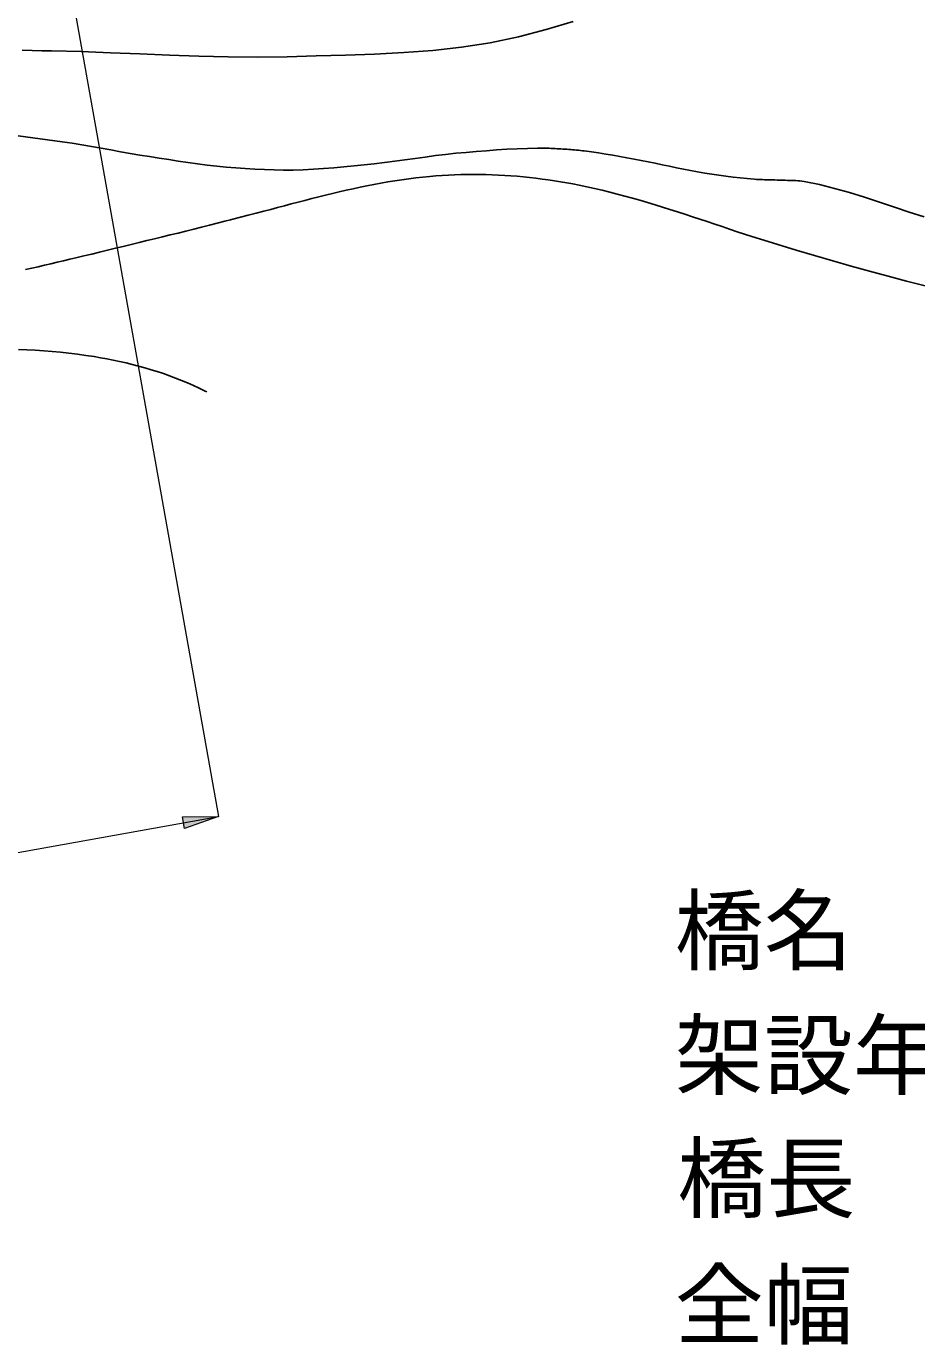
# Model space of a CAD drawing. Units: millimetres, scale not verified. Extents: x 40004 to 680061, y 20002 to 380034.
# Drawn here: x 250192 to 275172, y 243610 to 280587 of the extents above; entities that cross this region are included whole.
import ezdxf
from ezdxf.enums import TextEntityAlignment as Align

# ---------------------------------------------------------------- set-up
doc = ezdxf.new("R2010")
doc.units = ezdxf.units.MM
doc.header["$LTSCALE"] = 1000.09
doc.layers.add('M-BGD', color=7, linetype='Continuous', lineweight=25)
doc.layers.add('M-STR-HTXT', color=7, linetype='Continuous', lineweight=13)
doc.styles.add('ＭＳ ゴシック', font='')
doc.styles.get('ＭＳ ゴシック').set_extended_font_data('MS Gothic')

msp = doc.modelspace()

# ---------------------------------------------------------------- hatches: boundary and pattern name
at = {"layer": 'M-STR-HTXT'}
msp.add_hatch(color=256, dxfattribs=at).paths.add_polyline_path([(255585, 258422), (254630, 258083), (254571, 258411)])

# ---------------------------------------------------------------- linework, layer by layer
at = {"layer": 'M-BGD'}
for p, q in [((265539, 280722), (264775, 280495)), ((264004, 280295), (263208, 280129)), ((264775, 280495), (264004, 280295)), ((262404, 280005), (261594, 279914)), ((263208, 280129), (262404, 280005)), ((250351, 279910), (250076, 279916)), ((250625, 279905), (250351, 279910)), ((250899, 279900), (250625, 279905)), ((251726, 279878), (250899, 279900)), ((252553, 279847), (251726, 279878)), ((253379, 279812), (252553, 279847)), ((254206, 279777), (253379, 279812)), ((255032, 279747), (254206, 279777)), ((255859, 279728), (255032, 279747)), ((256685, 279722), (255859, 279728)), ((257512, 279736), (256685, 279722)), ((258327, 279759), (257512, 279736)), ((259145, 279781), (258327, 279759)), ((259963, 279809), (259145, 279781)), ((260780, 279852), (259963, 279809)), ((261594, 279914), (260780, 279852)), ((250376, 277460), (249550, 277570)), ((251200, 277349), (250376, 277460)), ((251474, 277310), (251200, 277349)), ((251747, 277267), (251474, 277310)), ((252019, 277220), (251747, 277267)), ((252291, 277170), (252019, 277220)), ((252563, 277120), (252291, 277170)), ((252835, 277071), (252563, 277120)), ((253107, 277023), (252835, 277071)), ((253380, 276978), (253107, 277023)), ((253648, 276935), (253380, 276978)), ((261669, 276961), (261383, 276922)), ((261955, 276996), (261669, 276961)), ((262242, 277026), (261955, 276996)), ((262528, 277052), (262242, 277026)), ((262814, 277077), (262528, 277052)), ((263101, 277100), (262814, 277077)), ((263388, 277120), (263101, 277100)), ((263675, 277138), (263388, 277120)), ((263962, 277152), (263675, 277138)), ((264249, 277164), (263962, 277152)), ((264536, 277171), (264249, 277164)), ((264591, 277172), (264536, 277171)), ((264645, 277172), (264591, 277172)), ((264700, 277171), (264645, 277172)), ((264755, 277169), (264700, 277171)), ((264810, 277168), (264755, 277169)), ((264864, 277166), (264810, 277168)), ((264919, 277163), (264864, 277166)), ((264974, 277161), (264919, 277163)), ((265028, 277159), (264974, 277161)), ((265083, 277156), (265028, 277159)), ((265138, 277153), (265083, 277156)), ((265192, 277150), (265138, 277153)), ((265247, 277147), (265192, 277150)), ((265302, 277143), (265247, 277147)), ((265356, 277139), (265302, 277143)), ((265411, 277135), (265356, 277139)), ((265466, 277131), (265411, 277135)), ((265520, 277127), (265466, 277131)), ((265575, 277122), (265520, 277127)), ((265629, 277117), (265575, 277122)), ((265684, 277112), (265629, 277117)), ((265738, 277107), (265684, 277112)), ((265793, 277100), (265738, 277107)), ((265847, 277094), (265793, 277100)), ((266047, 277066), (265847, 277094)), ((266247, 277036), (266047, 277066)), ((266447, 277004), (266247, 277036)), ((266646, 276970), (266447, 277004)), ((266845, 276935), (266646, 276970)), ((253917, 276892), (253648, 276935)), ((254185, 276849), (253917, 276892)), ((254454, 276807), (254185, 276849)), ((254723, 276767), (254454, 276807)), ((254992, 276730), (254723, 276767)), ((255262, 276696), (254992, 276730)), ((255532, 276667), (255262, 276696)), ((255800, 276642), (255532, 276667)), ((256068, 276619), (255800, 276642)), ((256336, 276599), (256068, 276619)), ((256604, 276582), (256336, 276599)), ((258533, 276596), (258248, 276577)), ((258818, 276619), (258533, 276596)), ((259102, 276646), (258818, 276619)), ((259386, 276675), (259102, 276646)), ((259670, 276704), (259386, 276675)), ((259954, 276734), (259670, 276704)), ((260241, 276766), (259954, 276734)), ((260527, 276803), (260241, 276766)), ((260812, 276842), (260527, 276803)), ((261098, 276882), (260812, 276842)), ((261383, 276922), (261098, 276882)), ((267044, 276900), (266845, 276935)), ((267243, 276863), (267044, 276900)), ((267442, 276826), (267243, 276863)), ((267640, 276788), (267442, 276826)), ((267838, 276747), (267640, 276788)), ((268036, 276705), (267838, 276747)), ((268234, 276662), (268036, 276705)), ((268432, 276619), (268234, 276662)), ((268630, 276578), (268432, 276619)), ((256872, 276568), (256604, 276582)), ((257141, 276559), (256872, 276568)), ((257410, 276555), (257141, 276559)), ((257678, 276556), (257410, 276555)), ((257963, 276563), (257678, 276556)), ((258248, 276577), (257963, 276563)), ((260332, 276222), (260137, 276188)), ((260528, 276254), (260332, 276222)), ((260724, 276284), (260528, 276254)), ((260920, 276312), (260724, 276284)), ((261116, 276338), (260920, 276312)), ((261312, 276361), (261116, 276338)), ((261509, 276380), (261312, 276361)), ((261684, 276395), (261509, 276380)), ((261859, 276407), (261684, 276395)), ((262034, 276417), (261859, 276407)), ((262209, 276425), (262034, 276417)), ((262384, 276430), (262209, 276425)), ((262560, 276433), (262384, 276430)), ((262735, 276434), (262560, 276433)), ((262910, 276433), (262735, 276434)), ((263086, 276430), (262910, 276433)), ((263262, 276425), (263086, 276430)), ((263438, 276417), (263262, 276425)), ((263613, 276407), (263438, 276417)), ((263789, 276395), (263613, 276407)), ((263964, 276381), (263789, 276395)), ((264139, 276365), (263964, 276381)), ((264314, 276347), (264139, 276365)), ((264488, 276327), (264314, 276347)), ((264663, 276305), (264488, 276327)), ((264837, 276281), (264663, 276305)), ((265011, 276255), (264837, 276281)), ((265184, 276227), (265011, 276255)), ((265357, 276198), (265184, 276227)), ((268828, 276540), (268630, 276578)), ((269028, 276505), (268828, 276540)), ((269226, 276472), (269028, 276505)), ((269424, 276442), (269226, 276472)), ((269622, 276413), (269424, 276442)), ((269821, 276386), (269622, 276413)), ((270020, 276361), (269821, 276386)), ((270219, 276338), (270020, 276361)), ((270419, 276317), (270219, 276338)), ((270619, 276299), (270419, 276317)), ((270676, 276295), (270619, 276299)), ((270734, 276292), (270676, 276295)), ((270792, 276289), (270734, 276292)), ((270850, 276288), (270792, 276289)), ((270907, 276286), (270850, 276288)), ((270965, 276285), (270907, 276286)), ((271023, 276283), (270965, 276285)), ((271081, 276282), (271023, 276283)), ((271139, 276280), (271081, 276282)), ((271197, 276278), (271139, 276280)), ((271255, 276277), (271197, 276278)), ((271313, 276275), (271255, 276277)), ((271371, 276274), (271313, 276275)), ((271429, 276272), (271371, 276274)), ((271487, 276270), (271429, 276272)), ((271545, 276267), (271487, 276270)), ((271604, 276265), (271545, 276267)), ((271662, 276263), (271604, 276265)), ((271721, 276261), (271662, 276263)), ((271780, 276259), (271721, 276261)), ((271838, 276256), (271780, 276259)), ((271897, 276251), (271838, 276256)), ((271955, 276244), (271897, 276251)), ((272013, 276235), (271955, 276244)), ((272443, 276148), (272013, 276235)), ((258780, 275896), (258587, 275849)), ((258973, 275942), (258780, 275896)), ((259166, 275988), (258973, 275942)), ((259360, 276032), (259166, 275988)), ((259554, 276074), (259360, 276032)), ((259748, 276115), (259554, 276074)), ((259943, 276152), (259748, 276115)), ((260137, 276188), (259943, 276152)), ((265530, 276166), (265357, 276198)), ((265702, 276132), (265530, 276166)), ((265918, 276087), (265702, 276132)), ((266132, 276039), (265918, 276087)), ((266346, 275989), (266132, 276039)), ((266560, 275936), (266346, 275989)), ((266773, 275882), (266560, 275936)), ((266986, 275825), (266773, 275882)), ((272869, 276043), (272443, 276148)), ((273291, 275925), (272869, 276043)), ((273711, 275796), (273291, 275925)), ((257242, 275502), (257050, 275452)), ((257433, 275553), (257242, 275502)), ((257625, 275605), (257433, 275553)), ((257817, 275655), (257625, 275605)), ((258009, 275705), (257817, 275655)), ((258202, 275754), (258009, 275705)), ((258394, 275802), (258202, 275754)), ((258587, 275849), (258394, 275802)), ((267198, 275767), (266986, 275825)), ((267410, 275708), (267198, 275767)), ((267621, 275647), (267410, 275708)), ((267832, 275584), (267621, 275647)), ((268042, 275518), (267832, 275584)), ((268251, 275452), (268042, 275518)), ((274130, 275659), (273711, 275796)), ((274547, 275519), (274130, 275659)), ((274964, 275378), (274547, 275519)), ((255764, 275120), (255545, 275064)), ((255918, 275159), (255764, 275120)), ((255983, 275176), (255918, 275159)), ((256202, 275232), (255983, 275176)), ((256420, 275289), (256202, 275232)), ((256639, 275345), (256420, 275289)), ((256858, 275402), (256639, 275345)), ((257050, 275452), (256858, 275402)), ((268461, 275384), (268251, 275452)), ((268670, 275316), (268461, 275384)), ((268879, 275247), (268670, 275316)), ((269088, 275179), (268879, 275247)), ((269298, 275110), (269088, 275179)), ((269506, 275041), (269298, 275110)), ((275381, 275240), (274964, 275378)), ((254450, 274790), (254231, 274737)), ((254669, 274845), (254450, 274790)), ((254888, 274899), (254669, 274845)), ((255107, 274954), (254888, 274899)), ((255326, 275009), (255107, 274954)), ((255545, 275064), (255326, 275009)), ((269715, 274970), (269506, 275041)), ((269923, 274899), (269715, 274970)), ((269925, 274898), (269923, 274899)), ((270132, 274828), (269925, 274898)), ((270341, 274759), (270132, 274828)), ((270550, 274691), (270341, 274759)), ((252911, 274415), (252690, 274361)), ((253132, 274469), (252911, 274415)), ((253353, 274522), (253132, 274469)), ((253573, 274576), (253353, 274522)), ((253792, 274629), (253573, 274576)), ((254011, 274683), (253792, 274629)), ((254231, 274737), (254011, 274683)), ((270760, 274624), (270550, 274691)), ((271274, 274467), (270760, 274624)), ((271788, 274312), (271274, 274467)), ((251231, 274012), (251055, 273970)), ((251408, 274054), (251231, 274012)), ((251584, 274096), (251408, 274054)), ((251806, 274149), (251584, 274096)), ((252027, 274201), (251806, 274149)), ((252248, 274254), (252027, 274201)), ((252469, 274308), (252248, 274254)), ((252690, 274361), (252469, 274308)), ((272303, 274160), (271788, 274312)), ((272819, 274010), (272303, 274160)), ((273336, 273863), (272819, 274010)), ((250347, 273808), (250170, 273771)), ((250525, 273846), (250347, 273808)), ((250702, 273886), (250525, 273846)), ((250878, 273928), (250702, 273886)), ((251055, 273970), (250878, 273928)), ((273854, 273720), (273336, 273863)), ((274372, 273580), (273854, 273720)), ((274892, 273444), (274372, 273580)), ((275413, 273312), (274892, 273444)), ((250205, 271515), (249969, 271524)), ((250442, 271503), (250205, 271515)), ((250679, 271488), (250442, 271503)), ((250916, 271469), (250679, 271488)), ((251152, 271446), (250916, 271469)), ((251388, 271421), (251152, 271446)), ((251624, 271392), (251388, 271421)), ((251859, 271359), (251624, 271392)), ((252094, 271323), (251859, 271359)), ((252274, 271293), (252094, 271323)), ((252453, 271260), (252274, 271293)), ((252632, 271225), (252453, 271260)), ((252810, 271187), (252632, 271225)), ((252988, 271147), (252810, 271187)), ((253165, 271104), (252988, 271147)), ((253342, 271057), (253165, 271104)), ((253517, 271008), (253342, 271057)), ((253691, 270956), (253517, 271008)), ((253865, 270902), (253691, 270956)), ((254038, 270846), (253865, 270902)), ((254209, 270786), (254038, 270846)), ((254380, 270723), (254209, 270786)), ((254549, 270657), (254380, 270723)), ((254717, 270588), (254549, 270657)), ((254883, 270514), (254717, 270588)), ((255045, 270437), (254883, 270514)), ((255206, 270356), (255045, 270437)), ((255252, 270332), (255206, 270356))]:
    msp.add_line(p, q, dxfattribs=at)
for radius, end in [(596250, 104.85187), (596050, 104.77919)]:
    msp.add_arc((318977, -296614), radius, 88.80875, end, dxfattribs=at)
msp.add_open_spline([(176274, 255268), (179402, 257924), (182478, 260643), (185657, 263238), (187809, 264995), (189893, 266856), (192214, 268382), (193236, 269054), (194324, 269626), (195436, 270134), (196608, 270669), (197978, 270783), (199054, 271491), (200212, 272252), (200896, 273571), (201937, 274487), (203029, 275448), (204143, 276431), (205442, 277087), (206761, 277754), (208219, 278168), (209681, 278387), (211526, 278664), (213413, 278444), (215277, 278387), (217126, 278331), (218988, 277768), (220817, 278048), (222173, 278256), (223433, 278906), (224661, 279518), (226411, 280389), (227907, 281711), (229635, 282627), (231200, 283456), (232820, 284202), (234496, 284775), (236278, 285384), (238127, 285795), (239980, 286131), (242537, 286595), (245160, 286607), (247724, 287036), (250862, 287560), (254022, 288094), (257051, 289071), (258810, 289638), (260552, 290326), (262138, 291275), (262727, 291628), (263231, 292106), (263751, 292553)], degree=3, knots=[0, 0, 0, 0, 1, 1, 1, 2, 2, 2, 3, 3, 3, 4, 4, 4, 5, 5, 5, 6, 6, 6, 7, 7, 7, 8, 8, 8, 9, 9, 9, 10, 10, 10, 11, 11, 11, 12, 12, 12, 13, 13, 13, 14, 14, 14, 15, 15, 15, 16, 16, 16, 17, 17, 17, 17], dxfattribs=at)
at = {"layer": 'M-STR-HTXT'}
for p in [(250057, 289383), (174531, 243951)]:
    msp.add_line(p, (255585, 258422), dxfattribs=at)
msp.add_lwpolyline([(255585, 258422), (254630, 258083), (254571, 258411)], close=True, dxfattribs=at)

# ---------------------------------------------------------------- texts
at = {"layer": 'M-STR-HTXT', "style": 'ＭＳ ゴシック'}
for s, p in [('橋名', (268386, 253761)), ('架設年月', (268386, 250261)), ('橋長', (268454, 246812)), ('全幅', (268386, 243260))]:
    msp.add_text(s, height=1833, dxfattribs=at).set_placement(p, align=Align.BOTTOM_LEFT)

doc.saveas('drawing.dxf')
